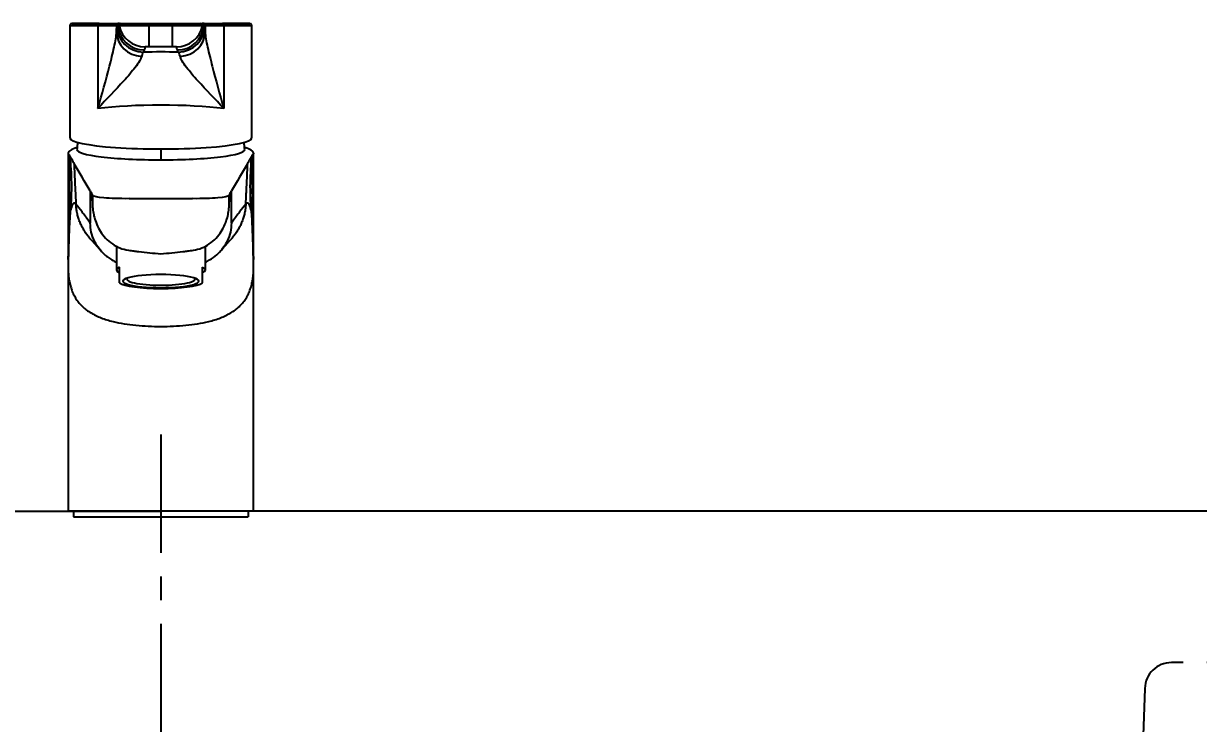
# Model space of a CAD drawing. Extents: x 116 to 3767, y -181 to 2100.
# Drawn here: x 685.4 to 995.6, y 635.3 to 820.2 of the extents above; entities that cross this region are included whole.
import ezdxf

# ---------------------------------------------------------------- set-up
doc = ezdxf.new("R2010")
doc.units = 0
doc.header["$LTSCALE"] = 25
doc.header["$MEASUREMENT"] = 0
doc.linetypes.add('CENTER', pattern=[2, 1.25, -0.25, 0.25, -0.25])
doc.linetypes.add('HIDDEN', pattern=[0.375, 0.25, -0.125])
doc.layers.get('0').update_dxf_attribs({"linetype": 'CONTINUOUS'})
doc.layers.get('DEFPOINTS').update_dxf_attribs({"linetype": 'CONTINUOUS'})
for name, color, linetype in [('1', 1, 'CONTINUOUS'), ('2', 2, 'CONTINUOUS'), ('3', 3, 'CONTINUOUS'), ('5', 5, 'CONTINUOUS')]:
    doc.layers.add(name, color=color, linetype=linetype)
doc.styles.get("Standard").update_dxf_attribs({"font": 'NanumGothic.ttf'})
doc.dimstyles.get("Standard").update_dxf_attribs({"dimtxt": 2.5, "dimasz": 2, "dimexe": 2, "dimexo": 1, "dimgap": 1.5, "dimtad": 1, "dimdec": 0, "dimlfac": 10, "dimrnd": 0.5, "dimzin": 0, "dimdsep": 46, "dimtxsty": 'Standard', "dimcen": 0, "dimclrt": 2, "dimadec": 0, "dimazin": 0, "dimtfac": 1, "dimtdec": 0, "dimtmove": 0, "dimatfit": 3, "dimfxl": 1, "dimtolj": 1, "dimtzin": 0, "dimarcsym": 0})

# ---------------------------------------------------------------- blocks, each defined once
blk = doc.blocks.new('*D18')
at = {"layer": '1', "color": 3, "lineweight": -2, "transparency": 16777216}
for p, q in [((1023.48, 691.41), (1206.97, 691.41)), ((1198.97, 675.41), (1198.97, 580.29)), ((1198.97, 457.41), (1198.97, 533.81)), ((903.27, 441.41), (1206.97, 441.41))]:
    blk.add_line(p, q, dxfattribs=at)
at = {"layer": '1', "color": 3, "transparency": 16777216}
for points in [[(1196.3, 675.41), (1201.63, 675.41), (1198.97, 691.41)], [(1196.3, 457.41), (1201.63, 457.41), (1198.97, 441.41)]]:
    blk.add_solid(points, dxfattribs=at)
at = {"layer": 'DEFPOINTS', "color": 0, "transparency": 16777216}
for p in [(1015.48, 691.41), (895.27, 441.41), (1198.97, 441.41)]:
    blk.add_point(p, dxfattribs=at)
at = {"layer": '1', "color": 2, "transparency": 16777216, "insert": (1198.97, 557.05), "char_height": 28, "attachment_point": 5}
blk.add_mtext('\\A1;250', dxfattribs=at)
blk = doc.blocks.new('*D19')
at = {"layer": '1', "color": 3, "lineweight": -2, "transparency": 16777216}
for p, q in [((1031.48, 691.41), (1274.85, 691.41)), ((1266.85, 675.41), (1266.85, 522.32)), ((1266.85, 397.41), (1266.85, 475.8)), ((754.39, 381.41), (1274.85, 381.41))]:
    blk.add_line(p, q, dxfattribs=at)
at = {"layer": '1', "color": 3, "transparency": 16777216}
for points in [[(1264.19, 675.41), (1269.52, 675.41), (1266.85, 691.41)], [(1264.19, 397.41), (1269.52, 397.41), (1266.85, 381.41)]]:
    blk.add_solid(points, dxfattribs=at)
at = {"layer": 'DEFPOINTS', "color": 0, "transparency": 16777216}
for p in [(1023.48, 691.41), (746.39, 381.41, 9.25), (1266.85, 381.41)]:
    blk.add_point(p, dxfattribs=at)
at = {"layer": '1', "color": 2, "transparency": 16777216, "insert": (1266.85, 499.06), "char_height": 28, "attachment_point": 5}
blk.add_mtext('\\A1;310', dxfattribs=at)

msp = doc.modelspace()

# ---------------------------------------------------------------- linework, layer by layer
at = {"ltscale": 0.5}
for p, q in [((746.12, 691.41), (697.12, 691.41)), ((698.55, 691.41), (698.55, 689.94)), ((744.69, 691.41), (698.55, 691.41)), ((744.69, 691.41), (744.69, 689.94))]:
    msp.add_line(p, q, dxfattribs=at)
at = {"color": 7, "linetype": 'HIDDEN'}
msp.add_line((704.13, 691.41), (704.13, 691.41), dxfattribs=at)
at = {"layer": '1', "color": 7, "linetype": 'Continuous'}
for p, q in [((697.62, 819.72), (697.62, 790)), ((705, 819.68), (705, 797.77)), ((709.91, 819.72), (709.91, 818.04)), ((710.02, 819.72), (709.91, 819.72)), ((710, 819.67), (710.02, 819.72)), ((710.41, 820.22), (710.52, 820.22)), ((718.53, 820.22), (718.53, 819.62)), ((718.53, 820.22), (724.71, 820.22)), ((718.53, 814.09), (718.53, 819.62)), ((724.71, 819.62), (718.53, 819.62)), ((724.71, 820.22), (724.71, 819.62)), ((724.71, 814.09), (724.71, 819.62)), ((732.71, 820.22), (732.82, 820.22)), ((733.21, 819.72), (733.23, 819.67)), ((733.32, 819.72), (733.21, 819.72)), ((733.32, 819.72), (733.32, 818.04)), ((738.24, 819.68), (738.24, 797.77)), ((745.62, 790), (745.62, 819.72)), ((717.21, 813.23), (717, 812.68)), ((724.71, 814.09), (718.53, 814.09)), ((726.23, 812.68), (726.02, 813.23)), ((721.62, 787.08), (721.62, 784.21)), ((709.87, 761.36), (709.87, 755.12)), ((733.37, 755.12), (733.37, 761.36)), ((710.67, 751.72), (710.67, 755.86)), ((732.57, 751.72), (732.57, 755.86)), ((712.62, 752.93), (712.62, 752.67)), ((730.62, 752.67), (730.62, 752.93)), ((698.55, 689.94), (744.69, 689.94))]:
    msp.add_line(p, q, dxfattribs=at)
at = {"layer": '1', "color": 1, "linetype": 'CENTER'}
msp.add_line((721.62, 711.66), (721.62, 536.16), dxfattribs=at)
at = {"layer": '1', "color": 7, "linetype": 'Continuous'}
for start, end in [(171.3783, 176.2682), (3.7318, 8.6217)]:
    msp.add_arc((721.62, 785.49), 22.2, start, end, dxfattribs=at)
for centre, major_axis, ratio, start_param, end_param in [((721.62, 820.22), (-23.5, 0), 0.000022, 5.477402, 7.374729), ((721.62, 819.72), (-24, 0), 0.002517, 6.283167, 7.088969), ((705.34, 819.72), (0, -0.5), 0.695239, 3.141562, 4.800401), ((693.91, 819.72), (-16, 0), 0.003831, 2.335809, 3.130132), ((693.91, 820.22), (-16.5, 0), 0.000022, 2.335809, 3.130132), ((710.41, 819.72), (0.001, -0.5), 0.999935, 3.139694, 4.711835), ((717, 819.68), (6.54, -2.49), 0.999493, 3.506988, 5.07605), ((710.52, 819.72), (0.001, -0.5), 0.999935, 3.139694, 4.711835), ((717.02, 819.72), (-7.43, 0.17), 0.062803, 0.343078, 0.420223), ((710.73, 819.72), (0.001, -0.5), 0.999907, 3.14003, 4.789267), ((717.21, 820.23), (6.54, -2.49), 0.999493, 3.584134, 5.07605), ((717.02, 820.22), (-6.96, 0), 0.00065, 5.840394, 5.91754), ((711.11, 819.72), (0.001, -0.5), 0.999901, 3.140073, 4.916903), ((717.48, 821.05), (6.77, -1.78), 0.999527, 3.604908, 4.96927), ((725.76, 821.05), (-6.77, -1.78), 0.999527, 1.313915, 2.678277), ((726.02, 820.23), (-6.54, -2.49), 0.999493, 1.207135, 2.699051), ((726.23, 819.68), (-6.54, -2.49), 0.999493, 1.207135, 2.776197), ((732.12, 819.72), (0.001, 0.5), 0.999901, 4.507873, 6.284703), ((721.62, 820.22), (-23.5, 0), 0.000022, 2.038834, 3.947376), ((732.5, 819.72), (0.001, 0.5), 0.999907, 4.63551, 6.284747), ((726.22, 820.22), (-6.96, 0), 0.00065, 3.507238, 3.584383), ((732.71, 819.72), (0.001, 0.5), 0.999935, 4.712943, 6.285084), ((732.82, 819.72), (0.001, 0.5), 0.999935, 4.712943, 6.285084), ((749.32, 820.22), (-16.5, 0), 0.000022, 0.011461, 0.805783), ((726.22, 819.72), (-7.43, -0.17), 0.062803, 2.721369, 2.798515), ((749.32, 819.72), (-16, 0), 0.003831, 0.011461, 0.805783), ((737.89, 819.72), (0, -0.5), 0.695239, 1.482784, 3.141623), ((721.62, 819.72), (-24, 0), 0.002517, 2.335809, 3.141611), ((716.91, 818.05), (7, -0.19), 0.930294, 3.172608, 4.68701), ((726.32, 818.05), (-7, -0.19), 0.930294, 1.596175, 3.110577), ((721.62, 811.49), (-40, 0), 0.030099, 4.596742, 4.828036), ((721.62, 795.49), (-24, 0), 0.131412, 3.947376, 5.477402), ((721.62, 790), (-24, 0), 0.121869, 0, 3.141593), ((721.62, 786.91), (-22.15, 0), 0.121869, 6.275282, 7.853982), ((721.62, 786.91), (22.15, 0), 0.121869, 4.712389, 6.291088), ((721.62, 755.12), (-11.75, 0), 0.173648, 5.912046, 6.654324), ((721.62, 752.17), (-10, 0), 0.173648, 4.712389, 7.853982), ((721.62, 752.17), (10, 0), 0.173648, 4.712389, 7.853982), ((721.62, 755.12), (-11.75, 0), 0.173648, 2.770454, 3.512732), ((721.62, 752.17), (-11.25, 0), 0.173648, 0.231456, 1.570796), ((721.62, 752.67), (-9, 0), 0.173648, 6.076086, 7.853982), ((721.62, 752.67), (9, 0), 0.173648, 4.712389, 6.490285), ((721.62, 752.17), (11.25, 0), 0.173648, 4.712389, 6.051729)]:
    msp.add_ellipse(centre, major_axis=major_axis, ratio=ratio, start_param=start_param, end_param=end_param, dxfattribs=at)
for points, knots in [([(697.97, 820.2), (697.94, 820.19), (697.88, 820.16), (697.76, 820.09), (697.66, 819.95), (697.61, 819.81), (697.62, 819.73), (697.62, 819.71)], [0, 0, 0, 0, 0.124593, 0.330708, 0.627587, 0.907043, 1, 1, 1, 1]), ([(710.62, 819.62), (710.55, 819.63), (710.48, 819.64), (710.35, 819.66), (710.29, 819.67), (710.23, 819.68)], [0, 0, 0, 0, 0.528779, 0.528779, 1, 1, 1, 1]), ([(718.53, 819.62), (716.45, 819.62), (714.42, 819.62), (711.52, 819.62), (710.65, 819.62), (710.62, 819.62)], [0, 0, 0, 0, 0.5, 0.5, 1, 1, 1, 1]), ([(710.73, 820.22), (710.79, 820.22), (710.85, 820.22), (710.98, 820.22), (711.05, 820.22), (711.11, 820.22)], [0, 0, 0, 0, 0.471221, 0.471221, 1, 1, 1, 1]), ([(711.11, 820.22), (711.14, 820.22), (711.95, 820.22), (714.67, 820.22), (716.58, 820.22), (718.53, 820.22)], [0, 0, 0, 0, 0.5, 0.5, 1, 1, 1, 1]), ([(724.71, 820.22), (726.66, 820.22), (728.56, 820.22), (731.28, 820.22), (732.09, 820.22), (732.12, 820.22)], [0, 0, 0, 0, 0.5, 0.5, 1, 1, 1, 1]), ([(732.61, 819.62), (732.58, 819.62), (731.72, 819.62), (728.82, 819.62), (726.78, 819.62), (724.71, 819.62)], [0, 0, 0, 0, 0.5, 0.5, 1, 1, 1, 1]), ([(732.12, 820.22), (732.18, 820.22), (732.24, 820.22), (732.37, 820.22), (732.43, 820.22), (732.5, 820.22)], [0, 0, 0, 0, 0.471221, 0.471221, 1, 1, 1, 1]), ([(733, 819.68), (732.93, 819.67), (732.86, 819.66), (732.73, 819.64), (732.67, 819.63), (732.61, 819.62)], [0, 0, 0, 0, 0.528779, 0.528779, 1, 1, 1, 1]), ([(745.61, 819.72), (745.61, 819.75), (745.61, 819.84), (745.56, 819.97), (745.47, 820.08), (745.38, 820.15), (745.31, 820.18), (745.26, 820.2), (745.25, 820.2)], [0, 0, 0, 0, 0.153365, 0.406483, 0.611954, 0.785582, 0.930364, 1, 1, 1, 1]), ([(705, 797.77), (706.09, 801.56), (707.12, 805.38), (708.5, 810.67), (708.93, 812.38), (709.63, 815.52), (709.89, 816.93), (709.91, 818.04)], [0, 0, 0, 0, 0.5, 0.5, 0.75, 0.75, 1, 1, 1, 1]), ([(733.32, 818.04), (733.34, 816.93), (733.6, 815.52), (734.3, 812.38), (734.74, 810.67), (736.11, 805.38), (737.14, 801.56), (738.24, 797.77)], [0, 0, 0, 0, 0.25, 0.25, 0.5, 0.5, 1, 1, 1, 1]), ([(717.48, 814.06), (717.44, 813.92), (717.4, 813.78), (717.31, 813.5), (717.26, 813.37), (717.21, 813.23)], [0, 0, 0, 0, 0.507283, 0.507283, 1, 1, 1, 1]), ([(718.53, 814.09), (718.51, 814.09), (718.5, 814.09), (718.37, 814.09), (718.26, 814.09), (718.05, 814.08), (717.95, 814.08), (717.78, 814.08), (717.7, 814.08), (717.58, 814.07), (717.53, 814.07), (717.49, 814.06), (717.48, 814.06), (717.48, 814.06)], [0, 0, 0, 0, 0.026091, 0.026091, 0.225145, 0.225145, 0.424804, 0.424804, 0.632121, 0.632121, 0.850642, 0.850642, 1, 1, 1, 1]), ([(725.76, 814.06), (725.76, 814.06), (725.74, 814.06), (725.66, 814.07), (725.59, 814.07), (725.43, 814.08), (725.34, 814.08), (725.12, 814.09), (725.01, 814.09), (724.83, 814.09), (724.77, 814.09), (724.71, 814.09)], [0, 0, 0, 0, 0.216994, 0.216994, 0.450628, 0.450628, 0.677029, 0.677029, 0.891233, 0.891233, 1, 1, 1, 1]), ([(726.02, 813.23), (725.97, 813.37), (725.92, 813.51), (725.83, 813.79), (725.79, 813.92), (725.76, 814.06)], [0, 0, 0, 0, 0.507283, 0.507283, 1, 1, 1, 1]), ([(716.56, 811.55), (716.37, 810.79), (715.72, 809.76), (713.99, 807.49), (712.94, 806.29), (709.64, 802.65), (707.21, 800.19), (705, 797.77)], [0, 0, 0, 0, 0.25, 0.25, 0.5, 0.5, 1, 1, 1, 1]), ([(738.24, 797.77), (736.02, 800.19), (733.6, 802.65), (730.29, 806.29), (729.24, 807.49), (727.52, 809.76), (726.86, 810.79), (726.68, 811.55)], [0, 0, 0, 0, 0.5, 0.5, 0.75, 0.75, 1, 1, 1, 1])]:
    msp.add_open_spline(points, degree=3, knots=knots, dxfattribs=at)
for points in [[(709.91, 818.04), (709.94, 819.04), (709.97, 819.59), (710, 819.67)], [(733.23, 819.67), (733.26, 819.59), (733.29, 819.04), (733.32, 818.04)], [(717, 812.68), (716.87, 812.62), (716.73, 812.24), (716.56, 811.55)], [(726.68, 811.55), (726.5, 812.24), (726.36, 812.62), (726.23, 812.68)]]:
    msp.add_open_spline(points, degree=3, dxfattribs=at)
at = {"layer": '2', "color": 7, "linetype": 'HIDDEN', "ltscale": 2}
for p, q in [((1010.28, 651.41), (988.41, 651.41)), ((981.41, 644.62), (978.76, 561.26))]:
    msp.add_line(p, q, dxfattribs=at)
msp.add_arc((988.41, 644.41), 7, 90, 178.2816, dxfattribs=at)
at = {"layer": '3', "color": 7}
for p in [(435.75, 691.41), (1007.48, 691.41)]:
    msp.add_line(p, (721.62, 691.41), dxfattribs=at)
at = {"layer": '5', "color": 7, "linetype": 'Continuous'}
for p, q in [((697.13, 784.89), (697.13, 758.74)), ((746.11, 758.74), (746.11, 784.89)), ((697.12, 756.27), (697.12, 691.41)), ((746.12, 691.41), (746.12, 756.27))]:
    msp.add_line(p, q, dxfattribs=at)
for centre, major_axis, ratio, start_param, end_param in [((721.62, 449.89), (-275.14, 605.09), 0.19969, 5.188366, 5.202485), ((721.62, 449.89), (-275.14, -605.09), 0.199691, 4.222292, 4.236411), ((727.54, 343.41), (-308.86, 729.11), 0.215241, 5.251623, 5.252138), ((721.86, 454.22), (-273.6, -599.9), 0.198909, 4.241, 4.241598)]:
    msp.add_ellipse(centre, major_axis=major_axis, ratio=ratio, start_param=start_param, end_param=end_param, dxfattribs=at)
for points, knots in [([(699.53, 787.46), (699.5, 787.45), (698.77, 787.21), (697.65, 786.73), (697.08, 786.19), (697.12, 785.86), (697.21, 785.72), (697.29, 785.63), (697.44, 785.42), (697.56, 785.24), (697.65, 785.11)], [0, 0, 0, 0, 0.00964, 0.277538, 0.544008, 0.678609, 0.71237, 0.746136, 0.813663, 1, 1, 1, 1]), ([(697.16, 785.05), (697.14, 785), (697.13, 784.94), (697.13, 784.8), (697.15, 784.73), (697.21, 784.65), (697.21, 784.64), (697.23, 784.62), (697.23, 784.64), (697.26, 784.37), (697.27, 783.98), (697.31, 782.9), (697.34, 782.12), (697.37, 781.36)], [0, 0, 0, 0, 0.26691, 0.26691, 0.633455, 0.633455, 0.679273, 0.679273, 0.725091, 0.725091, 0.816728, 0.816728, 1, 1, 1, 1]), ([(697.83, 770.99), (697.87, 771.48), (697.92, 772.04), (697.99, 773.2), (698.02, 773.82), (698.08, 775.65), (698.09, 776.87), (698.06, 779.32), (698.02, 780.56), (697.88, 782.92), (697.78, 784.04), (697.65, 785.11)], [0, 0, 0, 0, 0.125, 0.125, 0.25, 0.25, 0.5, 0.5, 0.75, 0.75, 1, 1, 1, 1]), ([(697.65, 785.11), (697.69, 785.05), (697.85, 784.8), (698.04, 784.45), (698.24, 784.06), (698.44, 783.67), (698.6, 783.38), (698.71, 783.19)], [0, 0, 0, 0, 0.093675, 0.395779, 0.546834, 0.69789, 1, 1, 1, 1]), ([(745.58, 785.11), (745.67, 785.24), (745.79, 785.42), (745.94, 785.63), (746.02, 785.72), (746.12, 785.86), (746.15, 786.19), (745.58, 786.73), (744.46, 787.21), (743.73, 787.45), (743.7, 787.46)], [0, 0, 0, 0, 0.186337, 0.253864, 0.28763, 0.321391, 0.455992, 0.722462, 0.99036, 1, 1, 1, 1]), ([(744.52, 783.19), (744.63, 783.38), (744.79, 783.67), (744.99, 784.06), (745.19, 784.45), (745.39, 784.8), (745.54, 785.05), (745.58, 785.11)], [0, 0, 0, 0, 0.30211, 0.453166, 0.604221, 0.906325, 1, 1, 1, 1]), ([(745.58, 785.11), (745.46, 784.04), (745.36, 782.92), (745.22, 780.56), (745.17, 779.32), (745.14, 776.87), (745.15, 775.65), (745.22, 773.82), (745.24, 773.2), (745.32, 772.04), (745.36, 771.48), (745.4, 770.99)], [0, 0, 0, 0, 0.25, 0.25, 0.5, 0.5, 0.75, 0.75, 0.875, 0.875, 1, 1, 1, 1]), ([(745.86, 781.36), (745.89, 782.12), (745.92, 782.9), (745.96, 783.98), (745.98, 784.37), (746, 784.64), (746.01, 784.62), (746.02, 784.64), (746.03, 784.65), (746.08, 784.73), (746.1, 784.8), (746.11, 784.94), (746.1, 785), (746.07, 785.05)], [0, 0, 0, 0, 0.183306, 0.183306, 0.274959, 0.274959, 0.320786, 0.320786, 0.366613, 0.366613, 0.733225, 0.733225, 1, 1, 1, 1]), ([(697.37, 781.36), (697.39, 780.81), (697.4, 780.24), (697.42, 779.12), (697.43, 778.56), (697.43, 776.9), (697.39, 775.84), (697.37, 774.77)], [0, 0, 0, 0, 0.25, 0.25, 0.5, 0.5, 1, 1, 1, 1]), ([(745.86, 774.77), (745.84, 775.84), (745.81, 776.9), (745.81, 778.56), (745.81, 779.12), (745.83, 780.24), (745.84, 780.81), (745.86, 781.36)], [0, 0, 0, 0, 0.5, 0.5, 0.75, 0.75, 1, 1, 1, 1]), ([(702.95, 775.98), (702.94, 775.25), (702.94, 773.76), (702.95, 771.91), (702.95, 770.46), (702.96, 769.4), (702.97, 768.54), (702.97, 767.95), (702.97, 767.67), (702.98, 767.56), (702.98, 767.52)], [0, 0, 0, 0, 0.254674, 0.509348, 0.636685, 0.764022, 0.891359, 0.955028, 0.986862, 1, 1, 1, 1]), ([(740.26, 767.52), (740.26, 767.56), (740.26, 767.67), (740.26, 767.95), (740.27, 768.54), (740.27, 769.4), (740.28, 770.46), (740.29, 771.91), (740.29, 773.76), (740.29, 775.25), (740.29, 775.98)], [0, 0, 0, 0, 0.013138, 0.044972, 0.108641, 0.235978, 0.363315, 0.490652, 0.745326, 1, 1, 1, 1]), ([(697.37, 774.77), (697.33, 773.12), (697.31, 771.45), (697.29, 768.09), (697.28, 766.39), (697.26, 763.02), (697.25, 761.32), (697.21, 759.3), (697.2, 758.89), (697.18, 758.42), (697.16, 758.29), (697.14, 758.25), (697.14, 758.31), (697.13, 758.5), (697.13, 758.61), (697.13, 758.73)], [0, 0, 0, 0, 0.276133, 0.276133, 0.552265, 0.552265, 0.828398, 0.828398, 0.897431, 0.897431, 0.931947, 0.931947, 0.966464, 0.966464, 1, 1, 1, 1]), ([(699.2, 772.5), (699.18, 772.52), (699.15, 772.55), (699.1, 772.6), (699.05, 772.65), (698.99, 772.69), (698.93, 772.73), (698.86, 772.76), (698.8, 772.77), (698.74, 772.78), (698.7, 772.77), (698.65, 772.76), (698.58, 772.74), (698.5, 772.68), (698.39, 772.57), (698.3, 772.43), (698.23, 772.3), (698.16, 772.15), (698.08, 771.94), (697.98, 771.62), (697.9, 771.3), (697.85, 771.07), (697.83, 770.99)], [0, 0, 0, 0, 0.060401, 0.120802, 0.181203, 0.241604, 0.302005, 0.362406, 0.422807, 0.453008, 0.483208, 0.513409, 0.543609, 0.60401, 0.664411, 0.724813, 0.755013, 0.785214, 0.845615, 0.906016, 0.966417, 1, 1, 1, 1]), ([(703.26, 763.06), (703.23, 763.08), (702.94, 763.39), (702.42, 764), (701.75, 764.92), (701.14, 765.89), (700.61, 766.9), (700.16, 767.95), (699.79, 769.04), (699.49, 770.16), (699.29, 771.32), (699.22, 772.1), (699.2, 772.5)], [0, 0, 0, 0, 0.010255, 0.120227, 0.230198, 0.34017, 0.450142, 0.560113, 0.670085, 0.780057, 0.890028, 1, 1, 1, 1]), ([(702.98, 767.52), (702.86, 767.68), (702.75, 767.83), (702.03, 768.84), (701.42, 769.67), (700.27, 771.18), (699.73, 771.86), (699.2, 772.5)], [0, 0, 0, 0, 0.086716, 0.086716, 0.566384, 0.566384, 1, 1, 1, 1]), ([(713.25, 773.96), (710.66, 773.93), (708.29, 773.99), (704.82, 774.29), (703.8, 774.53), (703.62, 774.83)], [0, 0, 0, 0, 0.5, 0.5, 1, 1, 1, 1]), ([(739.62, 774.83), (739.44, 774.53), (738.41, 774.29), (734.94, 773.99), (732.57, 773.93), (729.99, 773.96)], [0, 0, 0, 0, 0.5, 0.5, 1, 1, 1, 1]), ([(744.04, 772.5), (744.02, 772.1), (743.94, 771.32), (743.74, 770.16), (743.45, 769.04), (743.07, 767.95), (742.62, 766.9), (742.09, 765.89), (741.49, 764.92), (740.81, 764), (740.29, 763.39), (740, 763.08), (739.98, 763.06)], [0, 0, 0, 0, 0.109972, 0.219943, 0.329915, 0.439887, 0.549858, 0.65983, 0.769802, 0.879773, 0.989745, 1, 1, 1, 1]), ([(744.04, 772.5), (743.5, 771.86), (742.97, 771.18), (741.82, 769.67), (741.21, 768.84), (740.48, 767.83), (740.37, 767.68), (740.26, 767.52)], [0, 0, 0, 0, 0.433616, 0.433616, 0.913284, 0.913284, 1, 1, 1, 1]), ([(745.4, 770.99), (745.38, 771.07), (745.33, 771.3), (745.25, 771.62), (745.15, 771.94), (745.07, 772.15), (745, 772.3), (744.93, 772.43), (744.84, 772.57), (744.74, 772.68), (744.65, 772.74), (744.58, 772.76), (744.54, 772.77), (744.49, 772.78), (744.43, 772.77), (744.37, 772.76), (744.3, 772.73), (744.24, 772.69), (744.18, 772.65), (744.13, 772.6), (744.09, 772.55), (744.05, 772.52), (744.04, 772.5)], [0, 0, 0, 0, 0.033583, 0.093984, 0.154385, 0.214786, 0.244987, 0.275187, 0.335589, 0.39599, 0.456391, 0.486591, 0.516792, 0.546992, 0.577193, 0.637594, 0.697995, 0.758396, 0.818797, 0.879198, 0.939599, 1, 1, 1, 1]), ([(746.11, 758.72), (746.11, 758.6), (746.1, 758.5), (746.1, 758.31), (746.09, 758.25), (746.07, 758.29), (746.06, 758.42), (746.03, 758.89), (746.02, 759.3), (745.98, 761.32), (745.97, 763.02), (745.95, 766.39), (745.95, 768.09), (745.92, 771.45), (745.9, 773.12), (745.86, 774.77)], [0, 0, 0, 0, 0.03307, 0.03307, 0.067603, 0.067603, 0.102136, 0.102136, 0.171203, 0.171203, 0.447468, 0.447468, 0.723734, 0.723734, 1, 1, 1, 1]), ([(697.12, 758.29), (697.12, 758.19), (697.12, 758.09), (697.13, 757.84), (697.15, 757.81), (697.2, 758.23), (697.22, 758.58), (697.27, 759.62), (697.29, 760.37), (697.35, 761.87), (697.38, 762.62), (697.46, 764.85), (697.51, 766.33), (697.61, 768.35), (697.65, 769), (697.73, 770.11), (697.78, 770.57), (697.83, 770.99)], [0, 0, 0, 0, 0.033629, 0.033629, 0.102655, 0.102655, 0.171682, 0.171682, 0.309735, 0.309735, 0.447788, 0.447788, 0.723894, 0.723894, 0.861947, 0.861947, 1, 1, 1, 1]), ([(703.58, 772.2), (703.62, 771.65), (703.7, 770.59), (704.06, 768.89), (704.66, 767.1), (705.63, 765.23), (707, 763.44), (708.74, 761.95), (710.78, 760.82), (712.28, 760.5), (713.03, 760.33)], [0, 0, 0, 0, 0.106284, 0.203491, 0.325123, 0.455595, 0.589498, 0.729867, 0.863728, 1, 1, 1, 1]), ([(730.2, 760.33), (730.96, 760.5), (732.45, 760.82), (734.49, 761.95), (736.23, 763.44), (737.6, 765.23), (738.58, 767.1), (739.18, 768.89), (739.53, 770.59), (739.61, 771.65), (739.66, 772.2)], [0, 0, 0, 0, 0.136272, 0.270133, 0.410502, 0.544405, 0.674877, 0.796509, 0.893716, 1, 1, 1, 1]), ([(745.4, 770.99), (745.45, 770.57), (745.5, 770.11), (745.59, 769), (745.62, 768.35), (745.72, 766.33), (745.77, 764.85), (745.86, 762.62), (745.88, 761.87), (745.94, 760.37), (745.97, 759.62), (746.02, 758.58), (746.04, 758.23), (746.08, 757.81), (746.1, 757.84), (746.11, 758.09), (746.11, 758.19), (746.11, 758.3)], [0, 0, 0, 0, 0.13799, 0.13799, 0.275979, 0.275979, 0.551959, 0.551959, 0.689948, 0.689948, 0.827938, 0.827938, 0.896933, 0.896933, 0.965928, 0.965928, 1, 1, 1, 1]), ([(706.27, 759.67), (705.8, 760.14), (704.99, 761.13), (703.93, 762.96), (703.15, 765.09), (703.03, 766.72), (702.98, 767.52)], [0, 0, 0, 0, 0.230606, 0.436996, 0.72511, 1, 1, 1, 1]), ([(740.26, 767.52), (740.2, 766.72), (740.08, 765.09), (739.3, 762.96), (738.22, 761.09), (737.36, 760.06), (736.84, 759.55), (736.84, 759.54)], [0, 0, 0, 0, 0.269581, 0.552132, 0.754536, 0.996266, 1, 1, 1, 1]), ([(705.76, 760.22), (705.88, 760.09), (706.15, 759.79), (706.7, 759.24), (707.45, 758.6), (708.43, 757.92), (709.29, 757.44), (709.82, 757.21), (709.9, 757.17)], [0, 0, 0, 0, 0.129188, 0.285112, 0.471145, 0.690724, 0.94843, 1, 1, 1, 1]), ([(713.03, 760.33), (713.51, 760.27), (714.4, 760.14), (715.29, 760.04), (715.7, 760), (715.72, 760), (715.75, 759.99), (715.77, 759.99), (717.72, 759.78), (719.67, 759.57), (721.62, 759.37)], [0, 0, 0, 0, 0.542099, 1, 1, 1, 1.026701, 1.026701, 1.026701, 3.213782, 3.213782, 3.213782, 3.213782]), ([(721.62, 759.37), (723.57, 759.57), (725.51, 759.78), (727.46, 759.99), (727.49, 759.99), (727.51, 760), (727.53, 760), (727.94, 760.04), (728.83, 760.14), (729.72, 760.27), (730.2, 760.33)], [-2.212541, -2.212541, -2.212541, -2.212541, -0.026598, -0.026598, -0.026598, 0, 0, 0, 0.458114, 1, 1, 1, 1]), ([(733.33, 757.16), (733.55, 757.26), (734.5, 757.72), (735.99, 758.69), (737.03, 759.7), (737.47, 760.22)], [0, 0, 0, 0, 0.128318, 0.584152, 1, 1, 1, 1]), ([(697.12, 756.25), (697.12, 755.92), (697.13, 755.08), (697.21, 753.78), (697.4, 752.37), (697.7, 751.02), (698.1, 749.74), (698.62, 748.53), (699.27, 747.41), (700.05, 746.36), (700.95, 745.4), (701.99, 744.53), (703.16, 743.75), (704.45, 743.06), (705.85, 742.46), (707.37, 741.94), (708.44, 741.64), (708.99, 741.51)], [0, 0, 0, 0, 0.04489, 0.113112, 0.181334, 0.249557, 0.317779, 0.386001, 0.454223, 0.522445, 0.590667, 0.658889, 0.727111, 0.795334, 0.863556, 0.931778, 1, 1, 1, 1]), ([(734.24, 741.51), (734.79, 741.64), (735.87, 741.94), (737.38, 742.46), (738.78, 743.06), (740.07, 743.75), (741.24, 744.53), (742.28, 745.4), (743.19, 746.36), (743.96, 747.41), (744.61, 748.53), (745.13, 749.74), (745.54, 751.02), (745.83, 752.37), (746.02, 753.78), (746.1, 755.11), (746.12, 755.97), (746.12, 756.33)], [0, 0, 0, 0, 0.067969, 0.135939, 0.203908, 0.271878, 0.339847, 0.407816, 0.475786, 0.543755, 0.611725, 0.679694, 0.747664, 0.815633, 0.883602, 0.951572, 1, 1, 1, 1])]:
    msp.add_open_spline(points, degree=3, knots=knots, dxfattribs=at)
for points, degree in [([(697.11, 785.97), (697.1, 784.89)], 1), ([(697.37, 781.36), (697.56, 782.61), (697.65, 783.87), (697.65, 785.11)], 3), ([(745.58, 785.11), (745.58, 783.87), (745.67, 782.61), (745.86, 781.36)], 3), ([(746.11, 784.89), (746.09, 785.43), (746.13, 785.97)], 2), ([(698.71, 783.19), (698.92, 777.62), (699.2, 772.5)], 2), ([(744.04, 772.5), (744.31, 777.62), (744.52, 783.19)], 2), ([(702.95, 775.98), (703.11, 775.7), (703.27, 775.42), (703.44, 775.14)], 3), ([(739.79, 775.14), (739.96, 775.42), (740.12, 775.7), (740.29, 775.98)], 3), ([(697.83, 770.99), (697.8, 772.24), (697.65, 773.51), (697.37, 774.77)], 3), ([(703.44, 775.14), (703.51, 773.69), (703.58, 772.2)], 2), ([(703.62, 774.83), (703.61, 773.94), (703.59, 773.06), (703.58, 772.2)], 3), ([(713.25, 773.96), (718.8, 774.03), (724.43, 774.03), (729.99, 773.96)], 3), ([(739.66, 772.2), (739.64, 773.06), (739.63, 773.94), (739.62, 774.83)], 3), ([(739.66, 772.2), (739.72, 773.69), (739.79, 775.14)], 2), ([(745.86, 774.77), (745.58, 773.51), (745.43, 772.24), (745.4, 770.99)], 3), ([(703.25, 763.05), (704.57, 761.63), (705.77, 760.21)], 2), ([(737.46, 760.21), (738.66, 761.63), (739.98, 763.05)], 2), ([(697.12, 758.74), (697.13, 758.53), (697.12, 758.33)], 2), ([(697.13, 758.16), (697.12, 756.31)], 1), ([(697.13, 758.51), (697.13, 758.46), (697.13, 758.42), (697.13, 758.37)], 3), ([(746.11, 758.33), (746.1, 758.53), (746.11, 758.74)], 2), ([(746.12, 756.31), (746.11, 758.07)], 1), ([(697.12, 756.34), (697.12, 756.31), (697.12, 756.28), (697.12, 756.25)], 3), ([(708.99, 741.51), (709.93, 741.28), (711.89, 740.89), (715.03, 740.49), (718.29, 740.26), (720.51, 740.21), (721.62, 740.21)], 3), ([(721.62, 740.21), (722.73, 740.21), (724.94, 740.26), (728.2, 740.49), (731.34, 740.89), (733.3, 741.28), (734.24, 741.51)], 3)]:
    msp.add_open_spline(points, degree=degree, dxfattribs=at)

# ---------------------------------------------------------------- dimensions: what is measured, and where the dimension line sits
at = {"layer": '1'}
for base, p1, p2, picture, middle in [((1266.85, 381.41), (1023.48, 691.41), (746.39, 381.41, 9.25), '*D19', (1266.85, 499.06)), ((1198.97, 441.41), (1015.48, 691.41), (895.27, 441.41), '*D18', (1198.97, 557.05))]:
    dim = msp.add_linear_dim(base=base, p1=p1, p2=p2, angle=90, dimstyle='Standard', override={"dimscale": 0.8, "dimtxt": 35, "dimasz": 20, "dimexe": 10, "dimexo": 10, "dimgap": 10, "dimtih": 1, "dimtoh": 1, "dimlfac": 1, "dimzin": 8, "dimclrd": 3, "dimclre": 3, "dimarcsym": 1}, dxfattribs=at)
    dim.commit()
    dim.dimension.update_dxf_attribs({"geometry": picture, "text_midpoint": middle, "dimtype": 160})

doc.saveas('drawing.dxf')
